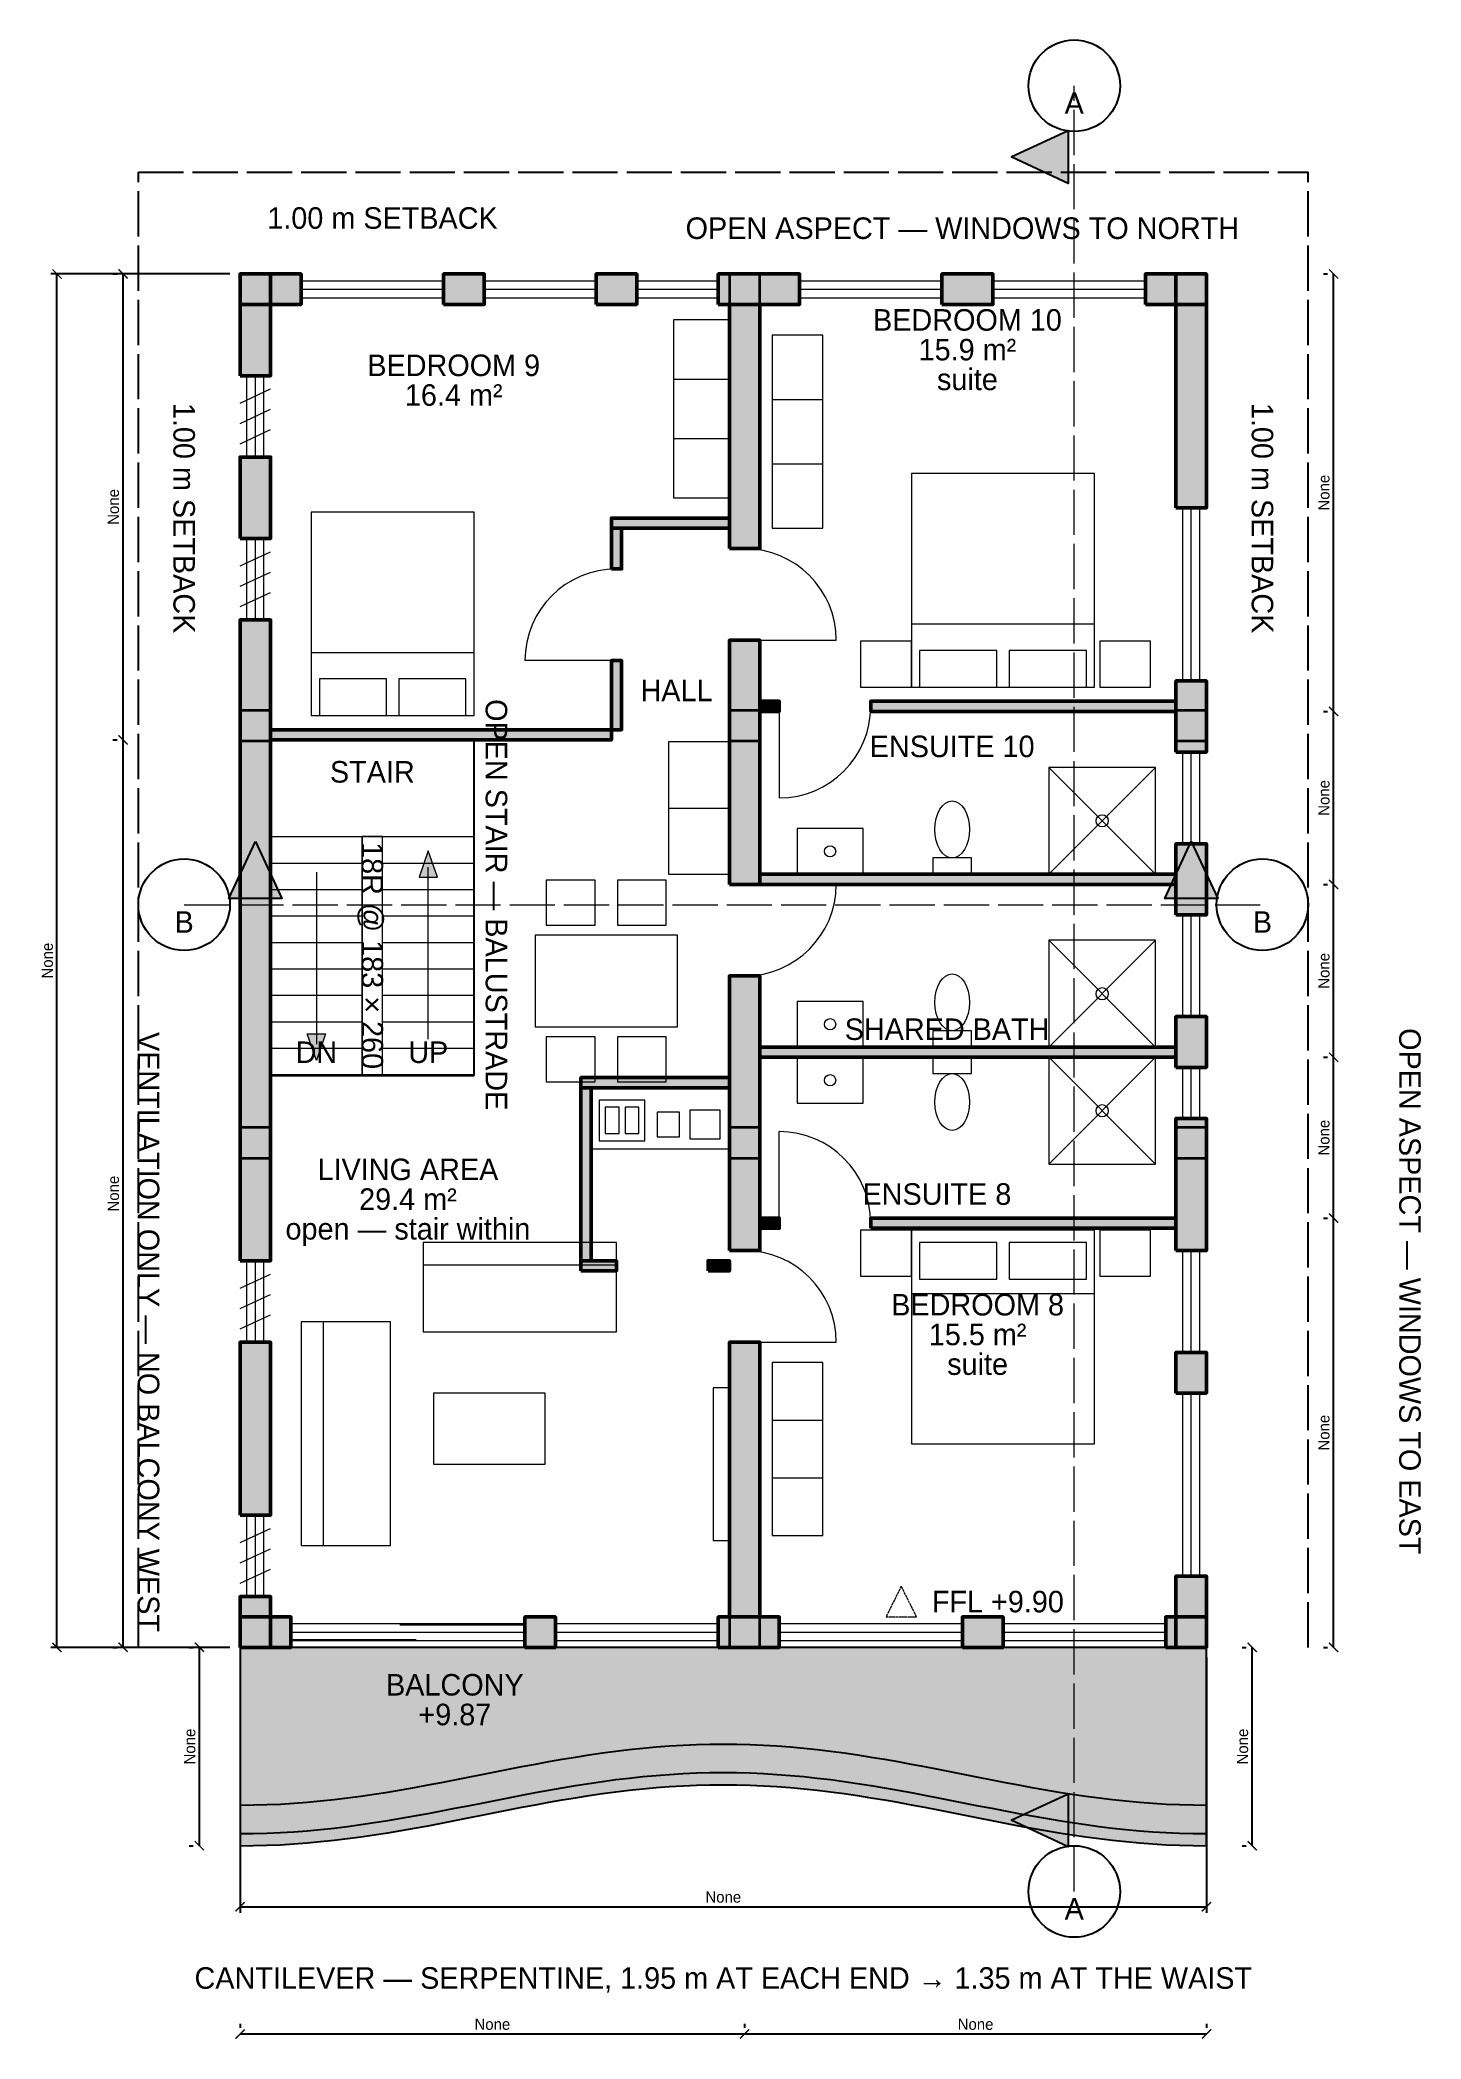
# Model space of a CAD drawing. Header units: millimetres. Extents: x 10533 to 24109, y -350 to 19300.
import ezdxf
from ezdxf.enums import TextEntityAlignment as Align

# ---------------------------------------------------------------- set-up
doc = ezdxf.new("R2010")
doc.units = ezdxf.units.MM
doc.header["$LTSCALE"] = 20
doc.linetypes.add('DASHDOT', pattern=[3.556, 2.54, -0.508, 0, -0.508])
doc.linetypes.add('DASHED', pattern=[1.524, 1.27, -0.254])
for name, color, linetype, lineweight in [('A-ANNO-DIMS', 5, 'CONTINUOUS', 13), ('A-ANNO-PATT', 8, 'CONTINUOUS', 9), ('A-ANNO-SYMB', 5, 'DASHED', 13), ('A-ANNO-TEXT', 7, 'CONTINUOUS', 13), ('A-DOOR', 3, 'CONTINUOUS', 18), ('A-EQPM', 6, 'CONTINUOUS', 13), ('A-FLOR', 7, 'CONTINUOUS', 25), ('A-FLOR-STRS', 2, 'CONTINUOUS', 18), ('A-FURN', 6, 'CONTINUOUS', 13), ('A-GLAZ', 4, 'CONTINUOUS', 18), ('A-WALL', 7, 'CONTINUOUS', 50), ('A-WALL-PATT', 7, 'CONTINUOUS', 9), ('G-ANNO-BNDY', 1, 'DASHDOT', 25), ('S-COLS', 7, 'CONTINUOUS', 35)]:
    doc.layers.add(name, color=color, linetype=linetype, lineweight=lineweight)
doc.dimstyles.new('ARCH', dxfattribs={"dimtxt": 2.2, "dimasz": 1.8, "dimexe": 1.2, "dimexo": 2, "dimgap": 0.8, "dimtad": 1, "dimlfac": 0.001, "dimblk": 'ARCHTICK', "dimcen": 2.5, "dimazin": 3, "dimtfac": 1, "dimtmove": 0, "dimatfit": 3})

# ---------------------------------------------------------------- blocks, each defined once
blk = doc.blocks.new('_ARCHTICK')
at = {"color": 0, "linetype": 'BYBLOCK', "const_width": 0.15}
blk.add_lwpolyline([(-0.5, -0.5), (0.5, 0.5)], dxfattribs=at)

msp = doc.modelspace()

# ---------------------------------------------------------------- hatches: boundary and pattern name
at = {"layer": 'A-ANNO-PATT'}
for points in [[(20080, 18150), (20640, 18410), (20640, 17890)], [(12650, 11420), (12910, 10860), (12390, 10860)], [(21850, 11420), (22110, 10860), (21590, 10860)], [(14350, 11330), (14260, 11070), (14440, 11070)], [(13250, 9270), (13160, 9530), (13340, 9530)], [(12500, 3500), (12500, 1550), (12631.944, 1551.142), (12763.889, 1554.558), (12895.833, 1560.222), (13027.778, 1568.092), (13159.722, 1578.108), (13291.667, 1590.192), (13423.611, 1604.254), (13555.556, 1620.187), (13687.5, 1637.868), (13819.444, 1657.164), (13951.389, 1677.927), (14083.333, 1700), (14215.278, 1723.215), (14347.222, 1747.394), (14479.167, 1772.354), (14611.111, 1797.906), (14743.056, 1823.853), (14875, 1850), (15006.944, 1876.147), (15138.889, 1902.094), (15270.833, 1927.646), (15402.778, 1952.606), (15534.722, 1976.785), (15666.667, 2000), (15798.611, 2022.073), (15930.556, 2042.836), (16062.5, 2062.132), (16194.444, 2079.813), (16326.389, 2095.746), (16458.333, 2109.808), (16590.278, 2121.892), (16722.222, 2131.908), (16854.167, 2139.778), (16986.111, 2145.442), (17118.056, 2148.858), (17250, 2150), (17381.944, 2148.858), (17513.889, 2145.442), (17645.833, 2139.778), (17777.778, 2131.908), (17909.722, 2121.892), (18041.667, 2109.808), (18173.611, 2095.746), (18305.556, 2079.813), (18437.5, 2062.132), (18569.444, 2042.836), (18701.389, 2022.073), (18833.333, 2000), (18965.278, 1976.785), (19097.222, 1952.606), (19229.167, 1927.646), (19361.111, 1902.094), (19493.056, 1876.147), (19625, 1850), (19756.944, 1823.853), (19888.889, 1797.906), (20020.833, 1772.354), (20152.778, 1747.394), (20284.722, 1723.215), (20416.667, 1700), (20548.611, 1677.927), (20680.556, 1657.164), (20812.5, 1637.868), (20944.444, 1620.187), (21076.389, 1604.254), (21208.333, 1590.192), (21340.278, 1578.108), (21472.222, 1568.092), (21604.167, 1560.222), (21736.111, 1554.558), (21868.056, 1551.142), (22000, 1550), (22000, 3500)], [(20080, 1800), (20640, 2060), (20640, 1540)]]:
    msp.add_hatch(color=7, dxfattribs=at).paths.add_polyline_path(points)
at = {"layer": 'A-WALL-PATT'}
for points in [[(12500, 16000), (12800, 16000), (12800, 17000), (12500, 17000)], [(12500, 16700), (13100, 16700), (13100, 17000), (12500, 17000)], [(14500, 16700), (14900, 16700), (14900, 17000), (14500, 17000)], [(16000, 16700), (16400, 16700), (16400, 17000), (16000, 17000)], [(17200, 16700), (18000, 16700), (18000, 17000), (17200, 17000)], [(19400, 16700), (19900, 16700), (19900, 17000), (19400, 17000)], [(21400, 16700), (22000, 16700), (22000, 17000), (21400, 17000)], [(21700, 14700), (22000, 14700), (22000, 17000), (21700, 17000)], [(17310, 14300), (17610, 14300), (17610, 16700), (17310, 16700)], [(12500, 14400), (12800, 14400), (12800, 15200), (12500, 15200)], [(16150, 14500), (17310, 14500), (17310, 14600), (16150, 14600)], [(16150, 14100), (16250, 14100), (16250, 14500), (16150, 14500)], [(12500, 7300), (12800, 7300), (12800, 13600), (12500, 13600)], [(17310, 11000), (17610, 11000), (17610, 13400), (17310, 13400)], [(16150, 12520), (16250, 12520), (16250, 13200), (16150, 13200)], [(21700, 12300), (22000, 12300), (22000, 13000), (21700, 13000)], [(17610, 12700), (17800, 12700), (17800, 12800), (17610, 12800)], [(18700, 12700), (21700, 12700), (21700, 12800), (18700, 12800)], [(12800, 12420), (16150, 12420), (16150, 12520), (12800, 12520)], [(21700, 10700), (22000, 10700), (22000, 11400), (21700, 11400)], [(17610, 11000), (21700, 11000), (21700, 11100), (17610, 11100)], [(17310, 7400), (17610, 7400), (17610, 10100), (17310, 10100)], [(21700, 9200), (22000, 9200), (22000, 9700), (21700, 9700)], [(17610, 9300), (21700, 9300), (21700, 9400), (17610, 9400)], [(15850, 9000), (17310, 9000), (17310, 9100), (15850, 9100)], [(15850, 7300), (15950, 7300), (15950, 9000), (15850, 9000)], [(21700, 7400), (22000, 7400), (22000, 8700), (21700, 8700)], [(17610, 7620), (17800, 7620), (17800, 7720), (17610, 7720)], [(18700, 7620), (21700, 7620), (21700, 7720), (18700, 7720)], [(15850, 7200), (16200, 7200), (16200, 7300), (15850, 7300)], [(17100, 7200), (17310, 7200), (17310, 7300), (17100, 7300)], [(12500, 4800), (12800, 4800), (12800, 6500), (12500, 6500)], [(17310, 3800), (17610, 3800), (17610, 6500), (17310, 6500)], [(21700, 6000), (22000, 6000), (22000, 6400), (21700, 6400)], [(21700, 3500), (22000, 3500), (22000, 4200), (21700, 4200)], [(12500, 3500), (12800, 3500), (12800, 4000), (12500, 4000)], [(12500, 3500), (13000, 3500), (13000, 3800), (12500, 3800)], [(15300, 3500), (15600, 3500), (15600, 3800), (15300, 3800)], [(17200, 3500), (17800, 3500), (17800, 3800), (17200, 3800)], [(19600, 3500), (20000, 3500), (20000, 3800), (19600, 3800)], [(21600, 3500), (22000, 3500), (22000, 3800), (21600, 3800)]]:
    msp.add_hatch(color=7, dxfattribs=at).paths.add_polyline_path(points)

# ---------------------------------------------------------------- linework, layer by layer
at = {"layer": 'A-ANNO-SYMB', "linetype": 'DASHED', "ltscale": 17.5}
for p, q in [((20700, 1100), (20700, 18850)), ((11950, 10800), (22550, 10800))]:
    msp.add_line(p, q, dxfattribs=at)
at = {"layer": 'A-ANNO-SYMB'}
msp.add_lwpolyline([(19000, 4100), (18850, 3800), (19150, 3800)], close=True, dxfattribs=at)
at = {"layer": 'A-DOOR'}
for p, q in [((17310, 14300), (17610, 14300)), ((16150, 14100), (16250, 14100)), ((17310, 13400), (17610, 13400)), ((17460, 13400), (18360, 13400)), ((16200, 13200), (15300, 13200)), ((16150, 13200), (16250, 13200)), ((17800, 12700), (17800, 12800)), ((18700, 12700), (18700, 12800)), ((17800, 12750), (17800, 11850)), ((17310, 11000), (17610, 11000)), ((17460, 11000), (18360, 11000)), ((17310, 10100), (17610, 10100)), ((17800, 7670), (17800, 8570)), ((17800, 7620), (17800, 7720)), ((18700, 7620), (18700, 7720)), ((16200, 7200), (16200, 7300)), ((17100, 7200), (17100, 7300)), ((17310, 7400), (17610, 7400)), ((17310, 6500), (17610, 6500)), ((17460, 6500), (18360, 6500))]:
    msp.add_line(p, q, dxfattribs=at)
for centre, start, end in [((17460, 13400), 0, 90), ((16200, 13200), 90, 180), ((17800, 12750), -90, 0), ((17460, 11000), -90, 0), ((17800, 7670), 0, 90), ((17460, 6500), 0, 90)]:
    msp.add_arc(centre, 900, start, end, dxfattribs=at)
at = {"layer": 'A-EQPM'}
for p, q in [((20450, 11100), (21500, 12150)), ((21500, 11100), (20450, 12150)), ((20450, 9400), (21500, 10450)), ((21500, 9400), (20450, 10450)), ((20450, 8250), (21500, 9300)), ((21500, 8250), (20450, 9300))]:
    msp.add_line(p, q, dxfattribs=at)
for points in [[(20450, 11100), (21500, 11100), (21500, 12150), (20450, 12150)], [(17975, 11100), (18625, 11100), (18625, 11550), (17975, 11550)], [(19310, 11100), (19690, 11100), (19690, 11260), (19310, 11260)], [(20450, 9400), (21500, 9400), (21500, 10450), (20450, 10450)], [(17975, 9400), (18625, 9400), (18625, 9850), (17975, 9850)], [(19310, 9400), (19690, 9400), (19690, 9560), (19310, 9560)], [(17975, 8850), (18625, 8850), (18625, 9300), (17975, 9300)], [(19310, 9140), (19690, 9140), (19690, 9300), (19310, 9300)], [(20450, 8250), (21500, 8250), (21500, 9300), (20450, 9300)], [(16030, 8480), (16480, 8480), (16480, 8880), (16030, 8880)], [(16090, 8550), (16225, 8550), (16225, 8810), (16090, 8810)], [(16285, 8550), (16420, 8550), (16420, 8810), (16285, 8810)]]:
    msp.add_lwpolyline(points, close=True, dxfattribs=at)
for centre, radius in [((20975, 11625), 60), ((18300, 11325), 55), ((20975, 9925), 60), ((18300, 9625), 55), ((18300, 9075), 55), ((20975, 8775), 60)]:
    msp.add_circle(centre, radius, dxfattribs=at)
for centre in [(19500, 11540), (19500, 9840), (19500, 8860)]:
    msp.add_ellipse(centre, major_axis=(0, 280), ratio=0.607142857, dxfattribs=at)
at = {"layer": 'A-FLOR'}
for p, q in [((14800, 9120), (14800, 12420)), ((12800, 9120), (14800, 9120))]:
    msp.add_line(p, q, dxfattribs=at)
for points in [[(20080, 18150), (20640, 18410), (20640, 17890)], [(12650, 11420), (12910, 10860), (12390, 10860)], [(21850, 11420), (22110, 10860), (21590, 10860)], [(12500, 3500), (12500, 1550), (12631.944, 1551.142), (12763.889, 1554.558), (12895.833, 1560.222), (13027.778, 1568.092), (13159.722, 1578.108), (13291.667, 1590.192), (13423.611, 1604.254), (13555.556, 1620.187), (13687.5, 1637.868), (13819.444, 1657.164), (13951.389, 1677.927), (14083.333, 1700), (14215.278, 1723.215), (14347.222, 1747.394), (14479.167, 1772.354), (14611.111, 1797.906), (14743.056, 1823.853), (14875, 1850), (15006.944, 1876.147), (15138.889, 1902.094), (15270.833, 1927.646), (15402.778, 1952.606), (15534.722, 1976.785), (15666.667, 2000), (15798.611, 2022.073), (15930.556, 2042.836), (16062.5, 2062.132), (16194.444, 2079.813), (16326.389, 2095.746), (16458.333, 2109.808), (16590.278, 2121.892), (16722.222, 2131.908), (16854.167, 2139.778), (16986.111, 2145.442), (17118.056, 2148.858), (17250, 2150), (17381.944, 2148.858), (17513.889, 2145.442), (17645.833, 2139.778), (17777.778, 2131.908), (17909.722, 2121.892), (18041.667, 2109.808), (18173.611, 2095.746), (18305.556, 2079.813), (18437.5, 2062.132), (18569.444, 2042.836), (18701.389, 2022.073), (18833.333, 2000), (18965.278, 1976.785), (19097.222, 1952.606), (19229.167, 1927.646), (19361.111, 1902.094), (19493.056, 1876.147), (19625, 1850), (19756.944, 1823.853), (19888.889, 1797.906), (20020.833, 1772.354), (20152.778, 1747.394), (20284.722, 1723.215), (20416.667, 1700), (20548.611, 1677.927), (20680.556, 1657.164), (20812.5, 1637.868), (20944.444, 1620.187), (21076.389, 1604.254), (21208.333, 1590.192), (21340.278, 1578.108), (21472.222, 1568.092), (21604.167, 1560.222), (21736.111, 1554.558), (21868.056, 1551.142), (22000, 1550), (22000, 3500)], [(20080, 1800), (20640, 2060), (20640, 1540)]]:
    msp.add_lwpolyline(points, close=True, dxfattribs=at)
at = {"layer": 'A-FLOR', "linetype": 'DASHED', "ltscale": 17.5}
msp.add_lwpolyline([(12500, 1950), (12631.944, 1951.142), (12763.889, 1954.558), (12895.833, 1960.222), (13027.778, 1968.092), (13159.722, 1978.108), (13291.667, 1990.192), (13423.611, 2004.254), (13555.556, 2020.187), (13687.5, 2037.868), (13819.444, 2057.164), (13951.389, 2077.927), (14083.333, 2100), (14215.278, 2123.215), (14347.222, 2147.394), (14479.167, 2172.354), (14611.111, 2197.906), (14743.056, 2223.853), (14875, 2250), (15006.944, 2276.147), (15138.889, 2302.094), (15270.833, 2327.646), (15402.778, 2352.606), (15534.722, 2376.785), (15666.667, 2400), (15798.611, 2422.073), (15930.556, 2442.836), (16062.5, 2462.132), (16194.444, 2479.813), (16326.389, 2495.746), (16458.333, 2509.808), (16590.278, 2521.892), (16722.222, 2531.908), (16854.167, 2539.778), (16986.111, 2545.442), (17118.056, 2548.858), (17250, 2550), (17381.944, 2548.858), (17513.889, 2545.442), (17645.833, 2539.778), (17777.778, 2531.908), (17909.722, 2521.892), (18041.667, 2509.808), (18173.611, 2495.746), (18305.556, 2479.813), (18437.5, 2462.132), (18569.444, 2442.836), (18701.389, 2422.073), (18833.333, 2400), (18965.278, 2376.785), (19097.222, 2352.606), (19229.167, 2327.646), (19361.111, 2302.094), (19493.056, 2276.147), (19625, 2250), (19756.944, 2223.853), (19888.889, 2197.906), (20020.833, 2172.354), (20152.778, 2147.394), (20284.722, 2123.215), (20416.667, 2100), (20548.611, 2077.927), (20680.556, 2057.164), (20812.5, 2037.868), (20944.444, 2020.187), (21076.389, 2004.254), (21208.333, 1990.192), (21340.278, 1978.108), (21472.222, 1968.092), (21604.167, 1960.222), (21736.111, 1954.558), (21868.056, 1951.142), (22000, 1950)], dxfattribs=at)
at = {"layer": 'A-FLOR'}
for points in [[(12500, 1670), (12631.944, 1671.142), (12763.889, 1674.558), (12895.833, 1680.222), (13027.778, 1688.092), (13159.722, 1698.108), (13291.667, 1710.192), (13423.611, 1724.254), (13555.556, 1740.187), (13687.5, 1757.868), (13819.444, 1777.164), (13951.389, 1797.927), (14083.333, 1820), (14215.278, 1843.215), (14347.222, 1867.394), (14479.167, 1892.354), (14611.111, 1917.906), (14743.056, 1943.853), (14875, 1970), (15006.944, 1996.147), (15138.889, 2022.094), (15270.833, 2047.646), (15402.778, 2072.606), (15534.722, 2096.785), (15666.667, 2120), (15798.611, 2142.073), (15930.556, 2162.836), (16062.5, 2182.132), (16194.444, 2199.813), (16326.389, 2215.746), (16458.333, 2229.808), (16590.278, 2241.892), (16722.222, 2251.908), (16854.167, 2259.778), (16986.111, 2265.442), (17118.056, 2268.858), (17250, 2270), (17381.944, 2268.858), (17513.889, 2265.442), (17645.833, 2259.778), (17777.778, 2251.908), (17909.722, 2241.892), (18041.667, 2229.808), (18173.611, 2215.746), (18305.556, 2199.813), (18437.5, 2182.132), (18569.444, 2162.836), (18701.389, 2142.073), (18833.333, 2120), (18965.278, 2096.785), (19097.222, 2072.606), (19229.167, 2047.646), (19361.111, 2022.094), (19493.056, 1996.147), (19625, 1970), (19756.944, 1943.853), (19888.889, 1917.906), (20020.833, 1892.354), (20152.778, 1867.394), (20284.722, 1843.215), (20416.667, 1820), (20548.611, 1797.927), (20680.556, 1777.164), (20812.5, 1757.868), (20944.444, 1740.187), (21076.389, 1724.254), (21208.333, 1710.192), (21340.278, 1698.108), (21472.222, 1688.092), (21604.167, 1680.222), (21736.111, 1674.558), (21868.056, 1671.142), (22000, 1670)], [(12500, 1550), (12631.944, 1551.142), (12763.889, 1554.558), (12895.833, 1560.222), (13027.778, 1568.092), (13159.722, 1578.108), (13291.667, 1590.192), (13423.611, 1604.254), (13555.556, 1620.187), (13687.5, 1637.868), (13819.444, 1657.164), (13951.389, 1677.927), (14083.333, 1700), (14215.278, 1723.215), (14347.222, 1747.394), (14479.167, 1772.354), (14611.111, 1797.906), (14743.056, 1823.853), (14875, 1850), (15006.944, 1876.147), (15138.889, 1902.094), (15270.833, 1927.646), (15402.778, 1952.606), (15534.722, 1976.785), (15666.667, 2000), (15798.611, 2022.073), (15930.556, 2042.836), (16062.5, 2062.132), (16194.444, 2079.813), (16326.389, 2095.746), (16458.333, 2109.808), (16590.278, 2121.892), (16722.222, 2131.908), (16854.167, 2139.778), (16986.111, 2145.442), (17118.056, 2148.858), (17250, 2150), (17381.944, 2148.858), (17513.889, 2145.442), (17645.833, 2139.778), (17777.778, 2131.908), (17909.722, 2121.892), (18041.667, 2109.808), (18173.611, 2095.746), (18305.556, 2079.813), (18437.5, 2062.132), (18569.444, 2042.836), (18701.389, 2022.073), (18833.333, 2000), (18965.278, 1976.785), (19097.222, 1952.606), (19229.167, 1927.646), (19361.111, 1902.094), (19493.056, 1876.147), (19625, 1850), (19756.944, 1823.853), (19888.889, 1797.906), (20020.833, 1772.354), (20152.778, 1747.394), (20284.722, 1723.215), (20416.667, 1700), (20548.611, 1677.927), (20680.556, 1657.164), (20812.5, 1637.868), (20944.444, 1620.187), (21076.389, 1604.254), (21208.333, 1590.192), (21340.278, 1578.108), (21472.222, 1568.092), (21604.167, 1560.222), (21736.111, 1554.558), (21868.056, 1551.142), (22000, 1550)]]:
    msp.add_lwpolyline(points, dxfattribs=at)
for centre in [(20700, 18850), (11950, 10800), (22550, 10800), (20700, 1100)]:
    msp.add_circle(centre, 450, dxfattribs=at)
at = {"layer": 'A-FLOR-STRS'}
for p, q in [((12800, 11470), (14800, 11470)), ((12800, 11470), (13700, 11470)), ((13700, 9130), (13700, 11470)), ((13900, 11470), (14800, 11470)), ((13900, 9130), (13900, 11470)), ((12800, 11210), (13700, 11210)), ((13900, 11210), (14800, 11210)), ((13250, 11120), (13250, 9430)), ((14350, 9480), (14350, 11170)), ((12800, 10950), (13700, 10950)), ((13900, 10950), (14800, 10950)), ((12800, 10690), (13700, 10690)), ((13900, 10690), (14800, 10690)), ((12800, 10430), (13700, 10430)), ((13900, 10430), (14800, 10430)), ((12800, 10170), (13700, 10170)), ((13900, 10170), (14800, 10170)), ((12800, 9910), (13700, 9910)), ((13900, 9910), (14800, 9910)), ((12800, 9650), (13700, 9650)), ((13900, 9650), (14800, 9650)), ((12800, 9390), (13700, 9390)), ((13900, 9390), (14800, 9390)), ((12800, 9130), (13700, 9130)), ((13900, 9130), (14800, 9130))]:
    msp.add_line(p, q, dxfattribs=at)
for points in [[(13700, 9130), (13900, 9130), (13900, 11470), (13700, 11470)], [(14350, 11330), (14260, 11070), (14440, 11070)], [(13250, 9270), (13160, 9530), (13340, 9530)]]:
    msp.add_lwpolyline(points, close=True, dxfattribs=at)
at = {"layer": 'A-FURN'}
for p, q in [((16760, 15966.667), (17310, 15966.667)), ((17730, 15766.667), (18230, 15766.667)), ((16760, 15383.333), (17310, 15383.333)), ((17730, 15133.333), (18230, 15133.333)), ((19100, 13560), (20900, 13560)), ((13200, 13280), (14800, 13280)), ((16710, 11750), (17310, 11750)), ((19100, 6980), (20900, 6980)), ((17730, 5733.333), (18230, 5733.333)), ((17730, 5166.667), (18230, 5166.667)), ((12500, 1550), (12500, 3500)), ((22000, 1550), (22000, 3500))]:
    msp.add_line(p, q, dxfattribs=at)
for points in [[(16760, 14800), (17310, 14800), (17310, 16550), (16760, 16550)], [(17730, 14500), (18230, 14500), (18230, 16400), (17730, 16400)], [(19100, 12940), (20900, 12940), (20900, 15040), (19100, 15040)], [(13200, 12660), (14800, 12660), (14800, 14660), (13200, 14660)], [(18600, 12940), (19100, 12940), (19100, 13390), (18600, 13390)], [(20950, 12940), (21450, 12940), (21450, 13390), (20950, 13390)], [(19180, 12940), (19940, 12940), (19940, 13300), (19180, 13300)], [(20060, 12940), (20820, 12940), (20820, 13300), (20060, 13300)], [(13280, 12660), (13940, 12660), (13940, 13020), (13280, 13020)], [(14060, 12660), (14720, 12660), (14720, 13020), (14060, 13020)], [(16710, 11100), (17310, 11100), (17310, 12400), (16710, 12400)], [(15510, 10600), (15990, 10600), (15990, 11040), (15510, 11040)], [(16210, 10600), (16690, 10600), (16690, 11040), (16210, 11040)], [(15400, 9600), (16800, 9600), (16800, 10500), (15400, 10500)], [(15510, 9060), (15990, 9060), (15990, 9500), (15510, 9500)], [(16210, 9060), (16690, 9060), (16690, 9500), (16210, 9500)], [(15950, 8400), (17310, 8400), (17310, 9000), (15950, 9000)], [(16600, 8520), (16820, 8520), (16820, 8760), (16600, 8760)], [(16920, 8500), (17220, 8500), (17220, 8780), (16920, 8780)], [(14300, 6600), (16200, 6600), (16200, 7480), (14300, 7480)], [(14300, 7260), (16200, 7260), (16200, 7480), (14300, 7480)], [(18600, 7150), (19100, 7150), (19100, 7600), (18600, 7600)], [(19100, 5500), (20900, 5500), (20900, 7600), (19100, 7600)], [(19180, 7120), (19940, 7120), (19940, 7480), (19180, 7480)], [(20060, 7120), (20820, 7120), (20820, 7480), (20060, 7480)], [(20950, 7150), (21450, 7150), (21450, 7600), (20950, 7600)], [(13100, 4500), (13980, 4500), (13980, 6700), (13100, 6700)], [(13100, 4500), (13320, 4500), (13320, 6700), (13100, 6700)], [(17730, 4600), (18230, 4600), (18230, 6300), (17730, 6300)], [(14400, 5300), (15500, 5300), (15500, 6000), (14400, 6000)], [(17150, 4550), (17310, 4550), (17310, 6050), (17150, 6050)]]:
    msp.add_lwpolyline(points, close=True, dxfattribs=at)
at = {"layer": 'A-GLAZ'}
for p, q in [((13100, 16700), (13100, 17000)), ((13100, 16934), (14500, 16934)), ((14500, 16700), (14500, 17000)), ((14900, 16700), (14900, 17000)), ((14900, 16934), (16000, 16934)), ((16000, 16700), (16000, 17000)), ((16400, 16700), (16400, 17000)), ((16400, 16934), (17200, 16934)), ((17200, 16700), (17200, 17000)), ((18000, 16700), (18000, 17000)), ((18000, 16934), (19400, 16934)), ((19400, 16700), (19400, 17000)), ((19900, 16700), (19900, 17000)), ((19900, 16934), (21400, 16934)), ((21400, 16700), (21400, 17000)), ((13100, 16850), (14500, 16850)), ((13100, 16766), (14500, 16766)), ((14900, 16850), (16000, 16850)), ((14900, 16766), (16000, 16766)), ((16400, 16850), (17200, 16850)), ((16400, 16766), (17200, 16766)), ((18000, 16850), (19400, 16850)), ((18000, 16766), (19400, 16766)), ((19900, 16850), (21400, 16850)), ((19900, 16766), (21400, 16766)), ((12500, 16000), (12800, 16000)), ((12566, 15200), (12566, 16000)), ((12650, 15200), (12650, 16000)), ((12734, 15200), (12734, 16000)), ((12500, 15730), (12800, 15870)), ((12500, 15530), (12800, 15670)), ((12500, 15330), (12800, 15470)), ((12500, 15200), (12800, 15200)), ((21700, 14700), (22000, 14700)), ((21766, 13000), (21766, 14700)), ((21850, 13000), (21850, 14700)), ((21934, 13000), (21934, 14700)), ((12500, 14400), (12800, 14400)), ((12566, 13600), (12566, 14400)), ((12650, 13600), (12650, 14400)), ((12734, 13600), (12734, 14400)), ((12500, 14130), (12800, 14270)), ((12500, 13930), (12800, 14070)), ((12500, 13730), (12800, 13870)), ((12500, 13600), (12800, 13600)), ((21700, 13000), (22000, 13000)), ((21700, 12300), (22000, 12300)), ((21766, 11400), (21766, 12300)), ((21850, 11400), (21850, 12300)), ((21934, 11400), (21934, 12300)), ((21700, 11400), (22000, 11400)), ((21700, 10700), (22000, 10700)), ((21766, 9700), (21766, 10700)), ((21850, 9700), (21850, 10700)), ((21934, 9700), (21934, 10700)), ((21700, 9700), (22000, 9700)), ((21700, 9200), (22000, 9200)), ((21766, 8700), (21766, 9200)), ((21850, 8700), (21850, 9200)), ((21934, 8700), (21934, 9200)), ((21700, 8700), (22000, 8700)), ((12500, 7300), (12800, 7300)), ((12566, 6500), (12566, 7300)), ((12650, 6500), (12650, 7300)), ((12734, 6500), (12734, 7300)), ((21700, 7400), (22000, 7400)), ((21766, 6400), (21766, 7400)), ((21850, 6400), (21850, 7400)), ((21934, 6400), (21934, 7400)), ((12500, 7030), (12800, 7170)), ((12500, 6830), (12800, 6970)), ((12500, 6630), (12800, 6770)), ((12500, 6500), (12800, 6500)), ((21700, 6400), (22000, 6400)), ((21700, 6000), (22000, 6000)), ((21766, 4200), (21766, 6000)), ((21850, 4200), (21850, 6000)), ((21934, 4200), (21934, 6000)), ((12500, 4800), (12800, 4800)), ((12566, 4000), (12566, 4800)), ((12650, 4000), (12650, 4800)), ((12734, 4000), (12734, 4800)), ((12500, 4530), (12800, 4670)), ((12500, 4330), (12800, 4470)), ((12500, 4130), (12800, 4270)), ((21700, 4200), (22000, 4200)), ((12500, 4000), (12800, 4000)), ((13000, 3500), (13000, 3800)), ((13000, 3734), (15300, 3734)), ((15300, 3500), (15300, 3800)), ((15600, 3500), (15600, 3800)), ((15600, 3734), (17200, 3734)), ((17200, 3500), (17200, 3800)), ((17800, 3500), (17800, 3800)), ((17800, 3734), (19600, 3734)), ((19600, 3500), (19600, 3800)), ((20000, 3500), (20000, 3800)), ((20000, 3734), (21600, 3734)), ((21600, 3500), (21600, 3800)), ((13000, 3650), (15300, 3650)), ((13000, 3578), (14230, 3578)), ((13000, 3566), (15300, 3566)), ((14070, 3722), (15300, 3722)), ((15600, 3650), (17200, 3650)), ((15600, 3566), (17200, 3566)), ((17800, 3650), (19600, 3650)), ((17800, 3566), (19600, 3566)), ((20000, 3650), (21600, 3650)), ((20000, 3566), (21600, 3566))]:
    msp.add_line(p, q, dxfattribs=at)
at = {"layer": 'A-WALL'}
for points in [[(12500, 16000), (12800, 16000), (12800, 17000), (12500, 17000)], [(12500, 16700), (13100, 16700), (13100, 17000), (12500, 17000)], [(14500, 16700), (14900, 16700), (14900, 17000), (14500, 17000)], [(16000, 16700), (16400, 16700), (16400, 17000), (16000, 17000)], [(17200, 16700), (18000, 16700), (18000, 17000), (17200, 17000)], [(19400, 16700), (19900, 16700), (19900, 17000), (19400, 17000)], [(21400, 16700), (22000, 16700), (22000, 17000), (21400, 17000)], [(21700, 14700), (22000, 14700), (22000, 17000), (21700, 17000)], [(17310, 14300), (17610, 14300), (17610, 16700), (17310, 16700)], [(12500, 14400), (12800, 14400), (12800, 15200), (12500, 15200)], [(16150, 14500), (17310, 14500), (17310, 14600), (16150, 14600)], [(16150, 14100), (16250, 14100), (16250, 14500), (16150, 14500)], [(12500, 7300), (12800, 7300), (12800, 13600), (12500, 13600)], [(17310, 11000), (17610, 11000), (17610, 13400), (17310, 13400)], [(16150, 12520), (16250, 12520), (16250, 13200), (16150, 13200)], [(21700, 12300), (22000, 12300), (22000, 13000), (21700, 13000)], [(17610, 12700), (17800, 12700), (17800, 12800), (17610, 12800)], [(18700, 12700), (21700, 12700), (21700, 12800), (18700, 12800)], [(12800, 12420), (16150, 12420), (16150, 12520), (12800, 12520)], [(21700, 10700), (22000, 10700), (22000, 11400), (21700, 11400)], [(17610, 11000), (21700, 11000), (21700, 11100), (17610, 11100)], [(17310, 7400), (17610, 7400), (17610, 10100), (17310, 10100)], [(21700, 9200), (22000, 9200), (22000, 9700), (21700, 9700)], [(17610, 9300), (21700, 9300), (21700, 9400), (17610, 9400)], [(15850, 9000), (17310, 9000), (17310, 9100), (15850, 9100)], [(15850, 7300), (15950, 7300), (15950, 9000), (15850, 9000)], [(21700, 7400), (22000, 7400), (22000, 8700), (21700, 8700)], [(17610, 7620), (17800, 7620), (17800, 7720), (17610, 7720)], [(18700, 7620), (21700, 7620), (21700, 7720), (18700, 7720)], [(15850, 7200), (16200, 7200), (16200, 7300), (15850, 7300)], [(17100, 7200), (17310, 7200), (17310, 7300), (17100, 7300)], [(12500, 4800), (12800, 4800), (12800, 6500), (12500, 6500)], [(17310, 3800), (17610, 3800), (17610, 6500), (17310, 6500)], [(21700, 6000), (22000, 6000), (22000, 6400), (21700, 6400)], [(21700, 3500), (22000, 3500), (22000, 4200), (21700, 4200)], [(12500, 3500), (12800, 3500), (12800, 4000), (12500, 4000)], [(12500, 3500), (13000, 3500), (13000, 3800), (12500, 3800)], [(15300, 3500), (15600, 3500), (15600, 3800), (15300, 3800)], [(17200, 3500), (17800, 3500), (17800, 3800), (17200, 3800)], [(19600, 3500), (20000, 3500), (20000, 3800), (19600, 3800)], [(21600, 3500), (22000, 3500), (22000, 3800), (21600, 3800)]]:
    msp.add_lwpolyline(points, close=True, dxfattribs=at)
at = {"layer": 'G-ANNO-BNDY', "linetype": 'DASHED', "ltscale": 17.5}
for p, q in [((11500, 3500), (11500, 18000)), ((11500, 18000), (23000, 18000)), ((23000, 3500), (23000, 18000))]:
    msp.add_line(p, q, dxfattribs=at)
at = {"layer": 'S-COLS'}
for points in [[(12500, 16700), (12800, 16700), (12800, 17000), (12500, 17000)], [(17310, 16700), (17610, 16700), (17610, 17000), (17310, 17000)], [(21700, 16700), (22000, 16700), (22000, 17000), (21700, 17000)], [(12500, 12410), (12800, 12410), (12800, 12710), (12500, 12710)], [(17310, 12410), (17610, 12410), (17610, 12710), (17310, 12710)], [(21700, 12410), (22000, 12410), (22000, 12710), (21700, 12710)], [(12500, 8310), (12800, 8310), (12800, 8610), (12500, 8610)], [(17310, 8310), (17610, 8310), (17610, 8610), (17310, 8610)], [(21700, 8310), (22000, 8310), (22000, 8610), (21700, 8610)], [(12500, 3500), (12800, 3500), (12800, 3800), (12500, 3800)], [(17310, 3500), (17610, 3500), (17610, 3800), (17310, 3800)], [(21700, 3500), (22000, 3500), (22000, 3800), (21700, 3800)]]:
    msp.add_lwpolyline(points, close=True, dxfattribs=at)

# ---------------------------------------------------------------- texts
at = {"layer": 'A-ANNO-TEXT'}
for s, height, p in [('A', 211.667, (20700, 18680)), ('1.00 m SETBACK', 211.66667, (13900, 17550)), ('OPEN ASPECT — WINDOWS TO NORTH', 211.66667, (19600, 17450)), ('BEDROOM 10', 211.6667, (19650, 16548.285)), ('15.9 m²', 211.6667, (19650, 16256.185)), ('BEDROOM 9', 211.6667, (14600, 16102.235)), ('16.4 m²', 211.6667, (14600, 15810.135)), ('suite', 211.6667, (19650, 15964.085)), ('HALL', 211.6667, (16790, 12906.185)), ('ENSUITE 10', 211.6667, (19500, 12356.185)), ('STAIR', 211.6667, (13800, 12106.185)), ('B', 211.667, (11950, 10630)), ('B', 211.667, (22550, 10630)), ('SHARED BATH', 211.66667, (19450, 9576.185)), ('LIVING AREA', 211.66667, (14150, 8198.285)), ('ENSUITE 8', 211.6667, (19350, 7956.185)), ('29.4 m²', 211.6667, (14150, 7906.185)), ('open — stair within', 211.66667, (14150, 7614.085)), ('BEDROOM 8', 211.6667, (19750, 6868.285)), ('15.5 m²', 211.6667, (19750, 6576.185)), ('suite', 211.6667, (19750, 6284.085)), ('BALCONY', 211.6667, (14611.111, 3132.235)), ('+9.87', 211.6667, (14611.111, 2840.135)), ('A', 211.667, (20700, 930)), ('CANTILEVER — SERPENTINE, 1.95 m AT EACH END → 1.35 m AT THE WAIST', 211.66667, (17250, 250))]:
    msp.add_text(s, height=height, dxfattribs=at).set_placement(p, align=Align.MIDDLE_CENTER)
for s, p in [('1.00 m SETBACK', (11950, 14600)), ('1.00 m SETBACK', (22550, 14600)), ('OPEN STAIR — BALUSTRADE', (15020, 10800)), ('VENTILATION ONLY — NO BALCONY WEST', (11600, 6600)), ('OPEN ASPECT — WINDOWS TO EAST', (24000, 7000))]:
    msp.add_text(s, height=211.66667, rotation=-90, dxfattribs=at).set_placement(p, align=Align.MIDDLE_CENTER)
msp.add_text('FFL +9.90', height=211.6667, dxfattribs=at).set_placement((19300, 3950), align=Align.MIDDLE_LEFT)
at = {"layer": 'A-FLOR-STRS'}
msp.add_text('18R @ 183 × 260', height=211.66667, rotation=-90, dxfattribs=at).set_placement((13800, 10300), align=Align.MIDDLE_CENTER)
for s, p in [('DN', (13250, 9350)), ('UP', (14350, 9350))]:
    msp.add_text(s, height=211.6667, dxfattribs=at).set_placement(p, align=Align.MIDDLE_CENTER)

# ---------------------------------------------------------------- dimensions: what is measured, and where the dimension line sits
at = {"layer": 'A-ANNO-DIMS'}
for base, p1, p2 in [((10700, 3500), (12500, 3500), (12500, 17000)), ((11350, 12420), (11350, 12420), (11350, 17000)), ((23250, 12700), (23250, 12700), (23250, 17000)), ((23250, 11000), (23250, 11000), (23250, 12700)), ((11350, 3500), (11350, 3500), (11350, 12420)), ((23250, 9300), (23250, 9300), (23250, 11000)), ((23250, 7720), (23250, 7720), (23250, 9300)), ((23250, 3500), (23250, 3500), (23250, 7720)), ((12100, 1550), (12100, 1550), (12100, 3500)), ((22450, 1550), (22450, 1550), (22450, 3500))]:
    msp.add_linear_dim(base=base, p1=p1, p2=p2, angle=90, text='None', dimstyle='ARCH', override={"dimscale": 50}, dxfattribs=at).render()
for base, p1, p2 in [((12500, 950), (12500, 3500), (22000, 3500)), ((12500, -300), (12500, -300), (17460, -300)), ((17460, -300), (17460, -300), (22000, -300))]:
    msp.add_linear_dim(base=base, p1=p1, p2=p2, text='None', dimstyle='ARCH', override={"dimscale": 50}, dxfattribs=at).render()

doc.saveas('drawing.dxf')
